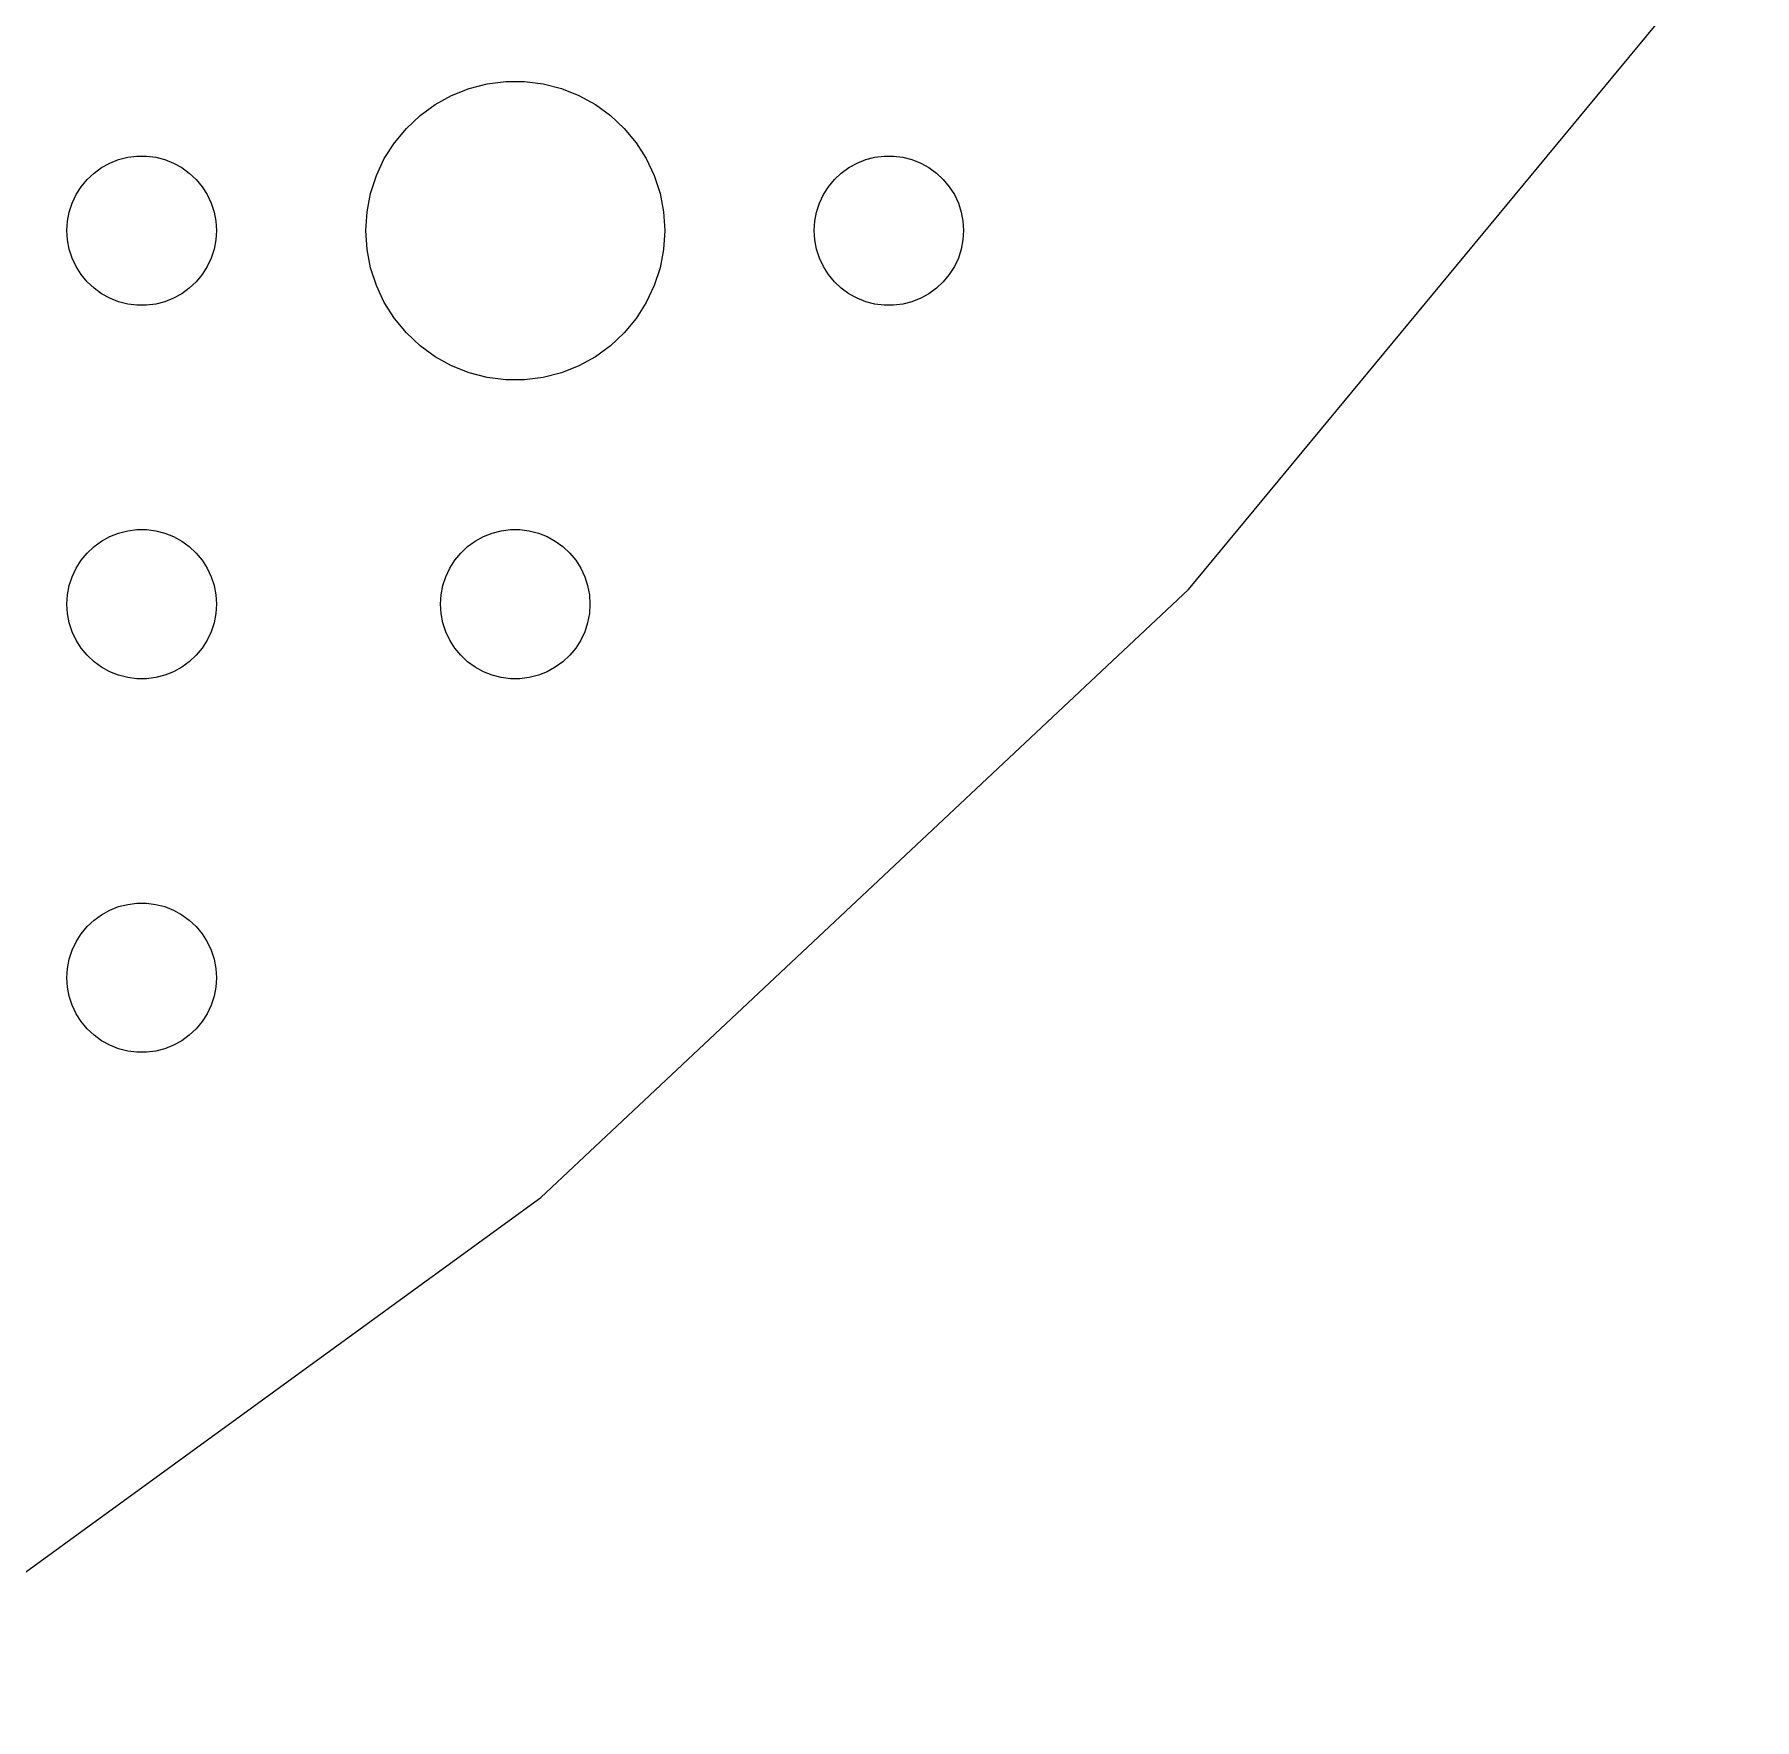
# Model space of a CAD drawing. Header units: metres. Extents: x -142 to 142, y -142 to 142.
# Drawn here: x 80.35 to 114.88, y -119.89 to -86.06 of the extents above; entities that cross this region are included whole.
import ezdxf

# ---------------------------------------------------------------- set-up
doc = ezdxf.new("R2010")
doc.units = ezdxf.units.M

msp = doc.modelspace()

# ---------------------------------------------------------------- linework, layer by layer
for p, q in [((103.514, -97.2057), (114.88, -83.4655)), ((89.4379, -87.0531), (89.8116, -87.0059)), ((89.8116, -87.0059), (90.1884, -87.0059)), ((90.1884, -87.0059), (90.5621, -87.0531)), ((88.3925, -87.467), (88.7227, -87.2855)), ((88.7227, -87.2855), (89.073, -87.1468)), ((89.073, -87.1468), (89.4379, -87.0531)), ((90.5621, -87.0531), (90.927, -87.1468)), ((90.927, -87.1468), (91.2773, -87.2855)), ((91.2773, -87.2855), (91.6075, -87.467)), ((87.8131, -87.9464), (88.0877, -87.6885)), ((88.0877, -87.6885), (88.3925, -87.467)), ((91.6075, -87.467), (91.9123, -87.6885)), ((91.9123, -87.6885), (92.1869, -87.9464)), ((87.573, -88.2366), (87.8131, -87.9464)), ((92.1869, -87.9464), (92.427, -88.2366)), ((87.3711, -88.5547), (87.573, -88.2366)), ((92.427, -88.2366), (92.6289, -88.5547)), ((81.5439, -88.8442), (81.6963, -88.7335)), ((81.6963, -88.7335), (81.8613, -88.6428)), ((81.8613, -88.6428), (82.0365, -88.5734)), ((82.0365, -88.5734), (82.2189, -88.5266)), ((82.2189, -88.5266), (82.4058, -88.503)), ((82.4058, -88.503), (82.5942, -88.503)), ((82.5942, -88.503), (82.7811, -88.5266)), ((82.7811, -88.5266), (82.9635, -88.5734)), ((82.9635, -88.5734), (83.1387, -88.6428)), ((83.1387, -88.6428), (83.3037, -88.7335)), ((83.3037, -88.7335), (83.4561, -88.8442)), ((87.2107, -88.8956), (87.3711, -88.5547)), ((92.6289, -88.5547), (92.7893, -88.8956)), ((96.5439, -88.8442), (96.6963, -88.7335)), ((96.6963, -88.7335), (96.8613, -88.6428)), ((96.8613, -88.6428), (97.0365, -88.5734)), ((97.0365, -88.5734), (97.2189, -88.5266)), ((97.2189, -88.5266), (97.4058, -88.503)), ((97.4058, -88.503), (97.5942, -88.503)), ((97.5942, -88.503), (97.7811, -88.5266)), ((97.7811, -88.5266), (97.9635, -88.5734)), ((97.9635, -88.5734), (98.1387, -88.6428)), ((98.1387, -88.6428), (98.3037, -88.7335)), ((98.3037, -88.7335), (98.4561, -88.8442)), ((81.2865, -89.1183), (81.4065, -88.9732)), ((81.4065, -88.9732), (81.5439, -88.8442)), ((83.4561, -88.8442), (83.5934, -88.9732)), ((83.5934, -88.9732), (83.7135, -89.1183)), ((87.0943, -89.2539), (87.2107, -88.8956)), ((92.7893, -88.8956), (92.9057, -89.2539)), ((96.2865, -89.1183), (96.4065, -88.9732)), ((96.4065, -88.9732), (96.5439, -88.8442)), ((98.4561, -88.8442), (98.5934, -88.9732)), ((98.5934, -88.9732), (98.7135, -89.1183)), ((81.1053, -89.4478), (81.1855, -89.2774)), ((81.1855, -89.2774), (81.2865, -89.1183)), ((83.7135, -89.1183), (83.8145, -89.2774)), ((83.8145, -89.2774), (83.8947, -89.4478)), ((87.0237, -89.624), (87.0943, -89.2539)), ((92.9057, -89.2539), (92.9763, -89.624)), ((96.1053, -89.4478), (96.1855, -89.2774)), ((96.1855, -89.2774), (96.2865, -89.1183)), ((98.7135, -89.1183), (98.8145, -89.2774)), ((98.8145, -89.2774), (98.8947, -89.4478)), ((81.0118, -89.812), (81.0471, -89.627)), ((81.0471, -89.627), (81.1053, -89.4478)), ((83.8947, -89.4478), (83.9529, -89.627)), ((83.9529, -89.627), (83.9882, -89.812)), ((87, -90), (87.0237, -89.624)), ((92.9763, -89.624), (93, -90)), ((96.0118, -89.812), (96.0471, -89.627)), ((96.0471, -89.627), (96.1053, -89.4478)), ((98.8947, -89.4478), (98.9529, -89.627)), ((98.9529, -89.627), (98.9882, -89.812)), ((81, -90), (81.0118, -89.812)), ((81.0118, -90.188), (81, -90)), ((83.9882, -89.812), (84, -90)), ((84, -90), (83.9882, -90.188)), ((87.0237, -90.376), (87, -90)), ((93, -90), (92.9763, -90.376)), ((96, -90), (96.0118, -89.812)), ((96.0118, -90.188), (96, -90)), ((98.9882, -89.812), (99, -90)), ((99, -90), (98.9882, -90.188)), ((81.0471, -90.373), (81.0118, -90.188)), ((81.1053, -90.5522), (81.0471, -90.373)), ((83.9529, -90.373), (83.8947, -90.5522)), ((83.9882, -90.188), (83.9529, -90.373)), ((87.0943, -90.7461), (87.0237, -90.376)), ((92.9763, -90.376), (92.9057, -90.7461)), ((96.0471, -90.373), (96.0118, -90.188)), ((96.1053, -90.5522), (96.0471, -90.373)), ((98.9529, -90.373), (98.8947, -90.5522)), ((98.9882, -90.188), (98.9529, -90.373)), ((81.1855, -90.7226), (81.1053, -90.5522)), ((81.2865, -90.8817), (81.1855, -90.7226)), ((83.8145, -90.7226), (83.7135, -90.8817)), ((83.8947, -90.5522), (83.8145, -90.7226)), ((87.2107, -91.1044), (87.0943, -90.7461)), ((92.9057, -90.7461), (92.7893, -91.1044)), ((96.1855, -90.7226), (96.1053, -90.5522)), ((96.2865, -90.8817), (96.1855, -90.7226)), ((98.8145, -90.7226), (98.7135, -90.8817)), ((98.8947, -90.5522), (98.8145, -90.7226)), ((81.4065, -91.0268), (81.2865, -90.8817)), ((81.5439, -91.1558), (81.4065, -91.0268)), ((81.6963, -91.2665), (81.5439, -91.1558)), ((83.4561, -91.1558), (83.3037, -91.2665)), ((83.5934, -91.0268), (83.4561, -91.1558)), ((83.7135, -90.8817), (83.5934, -91.0268)), ((87.3711, -91.4453), (87.2107, -91.1044)), ((92.7893, -91.1044), (92.6289, -91.4453)), ((96.4065, -91.0268), (96.2865, -90.8817)), ((96.5439, -91.1558), (96.4065, -91.0268)), ((96.6963, -91.2665), (96.5439, -91.1558)), ((98.4561, -91.1558), (98.3037, -91.2665)), ((98.5934, -91.0268), (98.4561, -91.1558)), ((98.7135, -90.8817), (98.5934, -91.0268)), ((81.8613, -91.3572), (81.6963, -91.2665)), ((82.0365, -91.4266), (81.8613, -91.3572)), ((82.2189, -91.4734), (82.0365, -91.4266)), ((82.4058, -91.497), (82.2189, -91.4734)), ((82.5942, -91.497), (82.4058, -91.497)), ((82.7811, -91.4734), (82.5942, -91.497)), ((82.9635, -91.4266), (82.7811, -91.4734)), ((83.1387, -91.3572), (82.9635, -91.4266)), ((83.3037, -91.2665), (83.1387, -91.3572)), ((87.573, -91.7634), (87.3711, -91.4453)), ((92.6289, -91.4453), (92.427, -91.7634)), ((96.8613, -91.3572), (96.6963, -91.2665)), ((97.0365, -91.4266), (96.8613, -91.3572)), ((97.2189, -91.4734), (97.0365, -91.4266)), ((97.4058, -91.497), (97.2189, -91.4734)), ((97.5942, -91.497), (97.4058, -91.497)), ((97.7811, -91.4734), (97.5942, -91.497)), ((97.9635, -91.4266), (97.7811, -91.4734)), ((98.1387, -91.3572), (97.9635, -91.4266)), ((98.3037, -91.2665), (98.1387, -91.3572)), ((87.8131, -92.0536), (87.573, -91.7634)), ((92.427, -91.7634), (92.1869, -92.0536)), ((88.0877, -92.3115), (87.8131, -92.0536)), ((92.1869, -92.0536), (91.9123, -92.3115)), ((88.3925, -92.533), (88.0877, -92.3115)), ((88.7227, -92.7145), (88.3925, -92.533)), ((91.6075, -92.533), (91.2773, -92.7145)), ((91.9123, -92.3115), (91.6075, -92.533)), ((89.073, -92.8532), (88.7227, -92.7145)), ((89.4379, -92.9469), (89.073, -92.8532)), ((90.927, -92.8532), (90.5621, -92.9469)), ((91.2773, -92.7145), (90.927, -92.8532)), ((89.8116, -92.9941), (89.4379, -92.9469)), ((90.1884, -92.9941), (89.8116, -92.9941)), ((90.5621, -92.9469), (90.1884, -92.9941)), ((82.2189, -96.0266), (82.4058, -96.003)), ((82.4058, -96.003), (82.5942, -96.003)), ((82.5942, -96.003), (82.7811, -96.0266)), ((89.7189, -96.0266), (89.9058, -96.003)), ((89.9058, -96.003), (90.0942, -96.003)), ((90.0942, -96.003), (90.2811, -96.0266)), ((81.4065, -96.4732), (81.5439, -96.3442)), ((81.5439, -96.3442), (81.6963, -96.2335)), ((81.6963, -96.2335), (81.8613, -96.1428)), ((81.8613, -96.1428), (82.0365, -96.0734)), ((82.0365, -96.0734), (82.2189, -96.0266)), ((82.7811, -96.0266), (82.9635, -96.0734)), ((82.9635, -96.0734), (83.1387, -96.1428)), ((83.1387, -96.1428), (83.3037, -96.2335)), ((83.3037, -96.2335), (83.4561, -96.3442)), ((83.4561, -96.3442), (83.5934, -96.4732)), ((88.9065, -96.4732), (89.0439, -96.3442)), ((89.0439, -96.3442), (89.1963, -96.2335)), ((89.1963, -96.2335), (89.3613, -96.1428)), ((89.3613, -96.1428), (89.5365, -96.0734)), ((89.5365, -96.0734), (89.7189, -96.0266)), ((90.2811, -96.0266), (90.4635, -96.0734)), ((90.4635, -96.0734), (90.6387, -96.1428)), ((90.6387, -96.1428), (90.8037, -96.2335)), ((90.8037, -96.2335), (90.9561, -96.3442)), ((90.9561, -96.3442), (91.0934, -96.4732)), ((81.1855, -96.7774), (81.2865, -96.6183)), ((81.2865, -96.6183), (81.4065, -96.4732)), ((83.5934, -96.4732), (83.7135, -96.6183)), ((83.7135, -96.6183), (83.8145, -96.7774)), ((88.6855, -96.7774), (88.7865, -96.6183)), ((88.7865, -96.6183), (88.9065, -96.4732)), ((91.0934, -96.4732), (91.2135, -96.6183)), ((91.2135, -96.6183), (91.3145, -96.7774)), ((81.0471, -97.127), (81.1053, -96.9478)), ((81.1053, -96.9478), (81.1855, -96.7774)), ((83.8145, -96.7774), (83.8947, -96.9478)), ((83.8947, -96.9478), (83.9529, -97.127)), ((88.5471, -97.127), (88.6053, -96.9478)), ((88.6053, -96.9478), (88.6855, -96.7774)), ((91.3145, -96.7774), (91.3947, -96.9478)), ((91.3947, -96.9478), (91.4529, -97.127)), ((81, -97.5), (81.0118, -97.312)), ((81.0118, -97.312), (81.0471, -97.127)), ((83.9529, -97.127), (83.9882, -97.312)), ((83.9882, -97.312), (84, -97.5)), ((88.5, -97.5), (88.5118, -97.312)), ((88.5118, -97.312), (88.5471, -97.127)), ((90.5142, -109.413), (103.514, -97.2057)), ((91.4529, -97.127), (91.4882, -97.312)), ((91.4882, -97.312), (91.5, -97.5)), ((81.0118, -97.688), (81, -97.5)), ((81.0471, -97.873), (81.0118, -97.688)), ((83.9882, -97.688), (83.9529, -97.873)), ((84, -97.5), (83.9882, -97.688)), ((88.5118, -97.688), (88.5, -97.5)), ((88.5471, -97.873), (88.5118, -97.688)), ((91.4882, -97.688), (91.4529, -97.873)), ((91.5, -97.5), (91.4882, -97.688)), ((81.1053, -98.0522), (81.0471, -97.873)), ((81.1855, -98.2226), (81.1053, -98.0522)), ((83.8947, -98.0522), (83.8145, -98.2226)), ((83.9529, -97.873), (83.8947, -98.0522)), ((88.6053, -98.0522), (88.5471, -97.873)), ((88.6855, -98.2226), (88.6053, -98.0522)), ((91.3947, -98.0522), (91.3145, -98.2226)), ((91.4529, -97.873), (91.3947, -98.0522)), ((81.2865, -98.3817), (81.1855, -98.2226)), ((81.4065, -98.5268), (81.2865, -98.3817)), ((83.7135, -98.3817), (83.5934, -98.5268)), ((83.8145, -98.2226), (83.7135, -98.3817)), ((88.7865, -98.3817), (88.6855, -98.2226)), ((88.9065, -98.5268), (88.7865, -98.3817)), ((91.2135, -98.3817), (91.0934, -98.5268)), ((91.3145, -98.2226), (91.2135, -98.3817)), ((81.5439, -98.6558), (81.4065, -98.5268)), ((81.6963, -98.7665), (81.5439, -98.6558)), ((81.8613, -98.8572), (81.6963, -98.7665)), ((83.3037, -98.7665), (83.1387, -98.8572)), ((83.4561, -98.6558), (83.3037, -98.7665)), ((83.5934, -98.5268), (83.4561, -98.6558)), ((89.0439, -98.6558), (88.9065, -98.5268)), ((89.1963, -98.7665), (89.0439, -98.6558)), ((89.3613, -98.8572), (89.1963, -98.7665)), ((90.8037, -98.7665), (90.6387, -98.8572)), ((90.9561, -98.6558), (90.8037, -98.7665)), ((91.0934, -98.5268), (90.9561, -98.6558)), ((82.0365, -98.9266), (81.8613, -98.8572)), ((82.2189, -98.9734), (82.0365, -98.9266)), ((82.4058, -98.997), (82.2189, -98.9734)), ((82.5942, -98.997), (82.4058, -98.997)), ((82.7811, -98.9734), (82.5942, -98.997)), ((82.9635, -98.9266), (82.7811, -98.9734)), ((83.1387, -98.8572), (82.9635, -98.9266)), ((89.5365, -98.9266), (89.3613, -98.8572)), ((89.7189, -98.9734), (89.5365, -98.9266)), ((89.9058, -98.997), (89.7189, -98.9734)), ((90.0942, -98.997), (89.9058, -98.997)), ((90.2811, -98.9734), (90.0942, -98.997)), ((90.4635, -98.9266), (90.2811, -98.9734)), ((90.6387, -98.8572), (90.4635, -98.9266)), ((81.8613, -103.643), (82.0365, -103.573)), ((82.0365, -103.573), (82.2189, -103.527)), ((82.2189, -103.527), (82.4058, -103.503)), ((82.4058, -103.503), (82.5942, -103.503)), ((82.5942, -103.503), (82.7811, -103.527)), ((82.7811, -103.527), (82.9635, -103.573)), ((82.9635, -103.573), (83.1387, -103.643)), ((81.4065, -103.973), (81.5439, -103.844)), ((81.5439, -103.844), (81.6963, -103.734)), ((81.6963, -103.734), (81.8613, -103.643)), ((83.1387, -103.643), (83.3037, -103.734)), ((83.3037, -103.734), (83.4561, -103.844)), ((83.4561, -103.844), (83.5934, -103.973)), ((81.1053, -104.448), (81.1855, -104.277)), ((81.1855, -104.277), (81.2865, -104.118)), ((81.2865, -104.118), (81.4065, -103.973)), ((83.5934, -103.973), (83.7135, -104.118)), ((83.7135, -104.118), (83.8145, -104.277)), ((83.8145, -104.277), (83.8947, -104.448)), ((81.0118, -104.812), (81.0471, -104.627)), ((81.0471, -104.627), (81.1053, -104.448)), ((83.8947, -104.448), (83.9529, -104.627)), ((83.9529, -104.627), (83.9882, -104.812)), ((81, -105), (81.0118, -104.812)), ((83.9882, -104.812), (84, -105)), ((81.0118, -105.188), (81, -105)), ((81.0471, -105.373), (81.0118, -105.188)), ((83.9882, -105.188), (83.9529, -105.373)), ((84, -105), (83.9882, -105.188)), ((81.1053, -105.552), (81.0471, -105.373)), ((81.1855, -105.723), (81.1053, -105.552)), ((83.8947, -105.552), (83.8145, -105.723)), ((83.9529, -105.373), (83.8947, -105.552)), ((81.2865, -105.882), (81.1855, -105.723)), ((81.4065, -106.027), (81.2865, -105.882)), ((83.7135, -105.882), (83.5934, -106.027)), ((83.8145, -105.723), (83.7135, -105.882)), ((81.5439, -106.156), (81.4065, -106.027)), ((81.6963, -106.266), (81.5439, -106.156)), ((81.8613, -106.357), (81.6963, -106.266)), ((82.0365, -106.427), (81.8613, -106.357)), ((83.1387, -106.357), (82.9635, -106.427)), ((83.3037, -106.266), (83.1387, -106.357)), ((83.4561, -106.156), (83.3037, -106.266)), ((83.5934, -106.027), (83.4561, -106.156)), ((82.2189, -106.473), (82.0365, -106.427)), ((82.4058, -106.497), (82.2189, -106.473)), ((82.5942, -106.497), (82.4058, -106.497)), ((82.7811, -106.473), (82.5942, -106.497)), ((82.9635, -106.427), (82.7811, -106.473)), ((76.0874, -119.895), (90.5142, -109.413))]:
    msp.add_line(p, q)

doc.saveas('drawing.dxf')
